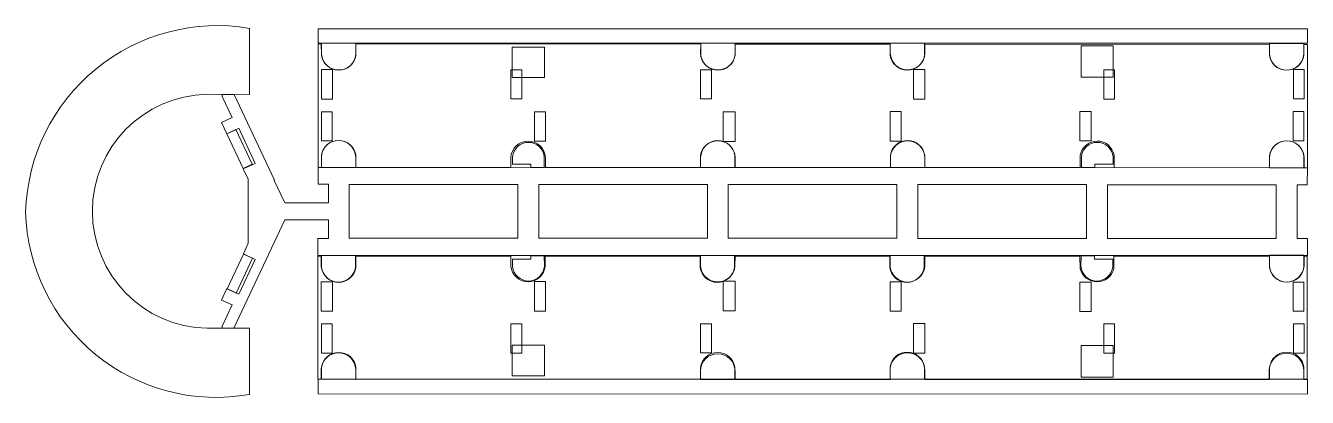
# Model space of a CAD drawing. Header units: millimetres. Extents: x 3647 to 120268, y 14590 to 48412.
import ezdxf

# ---------------------------------------------------------------- set-up
doc = ezdxf.new("R2010")
doc.units = ezdxf.units.MM
doc.header["$MEASUREMENT"] = 0
for name, color, linetype in [('1 - ADMINISTRATION', 7, 'Continuous'), ('1 - ATELIERS', 7, 'Continuous'), ('1 - CIRCULATIONS', 7, 'Continuous'), ('1 - ESCALIERS COMMUNS', 7, 'Continuous'), ('1 - TOILETTES', 7, 'Continuous'), ('1- BULLES', 7, 'Continuous')]:
    doc.layers.add(name, color=color, linetype=linetype)

msp = doc.modelspace()

# ---------------------------------------------------------------- linework, layer by layer
at = {"layer": '1 - ADMINISTRATION', "color": 2, "linetype": 'Continuous', "lineweight": 18}
msp.add_lwpolyline([(3647, 31468, 0.4595682), (24021, 14863), (24017, 20879), (20164, 20879, -0.980821), (20160, 42170), (24025, 42152), (24010, 48166, 0.4555657)], format="xyb", close=True, dxfattribs=at)
at = {"layer": '1 - ATELIERS', "color": 30, "linetype": 'Continuous', "lineweight": 18}
for points in [[(30255, 46749), (30550, 46749), (30564, 45798, 0.9107459), (33699, 45810), (33699, 46749), (65068, 46731), (65060, 45930, 0.988788), (68205, 45937), (68212, 46729), (82315, 46721), (82317, 45910, 0.9671946), (85467, 45910), (85468, 46720), (116820, 46702), (116820, 45816, 0.92099), (119950, 45816), (119950, 46700), (120267, 46700), (120266, 35487), (119978, 35487), (119980, 36357, 0.9946196), (116820, 36361), (116815, 35489), (102682, 35495), (102684, 36641, 0.8289834), (99599, 36621), (99583, 35496), (85467, 35500), (85467, 36480, 0.9232567), (82325, 36479), (82325, 35501), (68204, 35505), (68201, 36410, 0.9769622), (65059, 36408), (65060, 35506), (50938, 35510), (50938, 36403, 0.9589173), (47796, 36404), (47796, 35511), (33682, 35515), (33682, 36445, 0.9748103), (30558, 36444), (30559, 35516), (30255, 35516)], [(30241, 16232), (30537, 16232), (30550, 17151, -0.9561664), (33685, 17138), (33685, 16231), (65054, 16239), (65047, 17008, -0.988788), (68191, 17001), (68198, 16208), (82301, 16212), (82304, 17023, -1.0293781), (85454, 17023), (85454, 16213), (116806, 16221), (116806, 17106, -0.9691191), (119937, 17106), (119936, 16222), (120253, 16222), (120255, 27434), (119968, 27434), (119968, 26549, -0.9338162), (116828, 26516), (116826, 27433), (102671, 27432), (102673, 26286, -0.7702693), (99588, 26307), (99573, 27432), (85457, 27432), (85457, 26453, -0.8725337), (82314, 26454), (82315, 27432), (68193, 27432), (68190, 26528, -0.9119076), (65049, 26531), (65050, 27432), (50928, 27433), (50928, 26540, -0.9080867), (47785, 26540), (47785, 27433), (33672, 27433), (33671, 26503, -0.9108027), (30548, 26505), (30548, 27433), (30245, 27433)]]:
    msp.add_lwpolyline(points, format="xyb", close=True, dxfattribs=at)
at = {"layer": '1 - CIRCULATIONS', "color": 5, "linetype": 'Continuous', "lineweight": 18}
for points in [[(30255, 46809), (120267, 46809), (120267, 48108), (30255, 48108)], [(30244, 29042), (30245, 27513), (120268, 27495), (120267, 29052), (119329, 29046), (119333, 33933), (120258, 33929), (120266, 35487), (119978, 35487), (30255, 35516), (30255, 33991), (31197, 33994), (31199, 32281), (27220, 32289), (26267, 34324), (26293, 34348), (26288, 34348), (22608, 42134), (21543, 42141), (21541, 41952), (21541, 41952), (22434, 40049), (21483, 39601), (21960, 38560), (22777, 38943), (23048, 39071), (24546, 35882), (23441, 35389), (23888, 34432), (23901, 28612), (23455, 27660), (24539, 27123), (23059, 23973), (21967, 24485), (21481, 23449), (22442, 23009), (21535, 21074), (21535, 20874), (22602, 20876), (27223, 30753), (31198, 30754), (31193, 29040)], [(33089, 33951), (48435, 33951), (48435, 29068), (33089, 29068)], [(50332, 33955), (65687, 33955), (65687, 29063), (50332, 29063)], [(67583, 33963), (82928, 33963), (82928, 29064), (67583, 29064)], [(84828, 33959), (100184, 33959), (100184, 29058), (84828, 29058)], [(102072, 33936), (117416, 33936), (117416, 29051), (102072, 29051)], [(120267, 14889), (30251, 14910), (30251, 16232), (120267, 16232)]]:
    msp.add_lwpolyline(points, close=True, dxfattribs=at)
at = {"layer": '1 - ESCALIERS COMMUNS', "color": 150, "linetype": 'Continuous', "lineweight": 18}
for points in [[(50849, 43682), (47926, 43682), (47926, 46463), (50849, 46463)], [(99698, 43720), (102598, 43720), (102598, 46584), (99698, 46584)], [(30561, 44428), (31555, 44428), (31555, 41733), (30561, 41733)], [(47809, 41740), (48800, 41740), (48800, 44391), (47809, 44391)], [(65049, 41741), (66047, 41741), (66047, 44381), (65049, 44381)], [(84444, 41707), (85464, 41707), (85464, 44407), (84444, 44407)], [(101745, 41736), (102716, 41736), (102716, 44402), (101745, 44402)], [(119005, 41751), (119971, 41751), (119971, 44414), (119005, 44414)], [(30567, 40584), (31546, 40584), (31546, 37930), (30567, 37930)], [(49959, 37896), (50936, 37896), (50936, 40569), (49959, 40569)], [(67116, 37856), (68218, 37856), (68218, 40566), (67116, 40566)], [(82315, 37910), (83302, 37910), (83302, 40597), (82315, 40597)], [(99563, 37941), (100589, 37941), (100589, 40607), (99563, 40607)], [(118966, 37933), (119942, 37933), (119942, 40597), (118966, 40597)], [(21949, 38574), (22762, 38960), (24263, 35803), (23448, 35416)], [(21982, 24462), (22797, 24079), (24283, 27243), (23466, 27627)], [(31559, 22443), (30546, 22443), (30546, 25107), (31559, 25107)], [(49959, 25121), (50936, 25121), (50936, 22448), (49959, 22448)], [(67116, 25161), (68218, 25161), (68218, 22451), (67116, 22451)], [(82315, 25108), (83302, 25108), (83302, 22420), (82315, 22420)], [(99563, 25076), (100589, 25076), (100589, 22410), (99563, 22410)], [(118966, 25085), (119942, 25085), (119942, 22421), (118966, 22421)], [(30560, 21295), (31540, 21295), (31540, 18624), (30560, 18624)], [(47809, 21277), (48800, 21277), (48800, 18626), (47809, 18626)], [(65049, 21276), (66047, 21276), (66047, 18636), (65049, 18636)], [(84444, 21310), (85464, 21310), (85464, 18610), (84444, 18610)], [(101745, 21281), (102716, 21281), (102716, 18615), (101745, 18615)], [(119005, 21267), (119971, 21267), (119971, 18603), (119005, 18603)], [(50849, 19335), (47926, 19335), (47926, 16554), (50849, 16554)], [(99698, 19297), (102598, 19297), (102598, 16433), (99698, 16433)]]:
    msp.add_lwpolyline(points, close=True, dxfattribs=at)
for points in [[(47950, 36466), (47952, 35808), (49619, 35810), (49620, 35503), (50840, 35506), (50838, 36455, 0.9228287)], [(102595, 36465), (102593, 35807), (100926, 35809), (100926, 35501), (99706, 35505), (99707, 36454, -0.9228287)], [(47954, 26494), (47953, 27152), (49620, 27159), (49618, 27468), (50838, 27472), (50839, 27440), (50842, 26520, -0.9228287)], [(102559, 26493), (102560, 27151), (100893, 27157), (100895, 27456), (99674, 27459), (99674, 27439), (99671, 26519, 0.9228287)]]:
    msp.add_lwpolyline(points, format="xyb", close=True, dxfattribs=at)
at = {"layer": '1 - TOILETTES', "color": 6, "linetype": 'Continuous', "lineweight": 18}
for points in [[(30559, 36603, -0.8731517), (33682, 36603), (33682, 35516), (30559, 35516)], [(116823, 36570, -0.8731517), (119946, 36570), (119946, 35483), (116823, 35483)], [(30559, 26416, 0.8731517), (33682, 26416), (33682, 27503), (30559, 27503)], [(116823, 26449, 0.8731517), (119946, 26449), (119946, 27536), (116823, 27536)]]:
    msp.add_lwpolyline(points, format="xyb", close=True, dxfattribs=at)
at = {"layer": '1- BULLES', "color": 145, "linetype": 'Continuous', "lineweight": 18}
for points in [[(30576, 45720, 0.8731517), (33698, 45720), (33698, 46807), (30576, 46807)], [(65068, 45718, 0.8731517), (68191, 45718), (68191, 46805), (65068, 46805)], [(82314, 45717, 0.8731517), (85437, 45717), (85437, 46804), (82314, 46804)], [(116820, 45713, 0.8731517), (119943, 45713), (119943, 46800), (116820, 46800)], [(65060, 36593, -0.8731517), (68183, 36593), (68183, 35506), (65060, 35506)], [(82325, 36598, -0.8731517), (85448, 36598), (85448, 35511), (82325, 35511)], [(65018, 26419, 0.8731517), (68141, 26419), (68141, 27506), (65018, 27506)], [(82271, 26415, 0.8731517), (85394, 26415), (85394, 27502), (82271, 27502)], [(30580, 17319, -0.8731517), (33703, 17319), (33703, 16232), (30580, 16232)], [(65054, 17312, -0.8731517), (68177, 17312), (68177, 16224), (65054, 16224)], [(82301, 17339, -0.8731517), (85424, 17339), (85424, 16252), (82301, 16252)], [(116836, 17343, -0.8731517), (119959, 17343), (119959, 16256), (116836, 16256)]]:
    msp.add_lwpolyline(points, format="xyb", close=True, dxfattribs=at)

doc.saveas('drawing.dxf')
